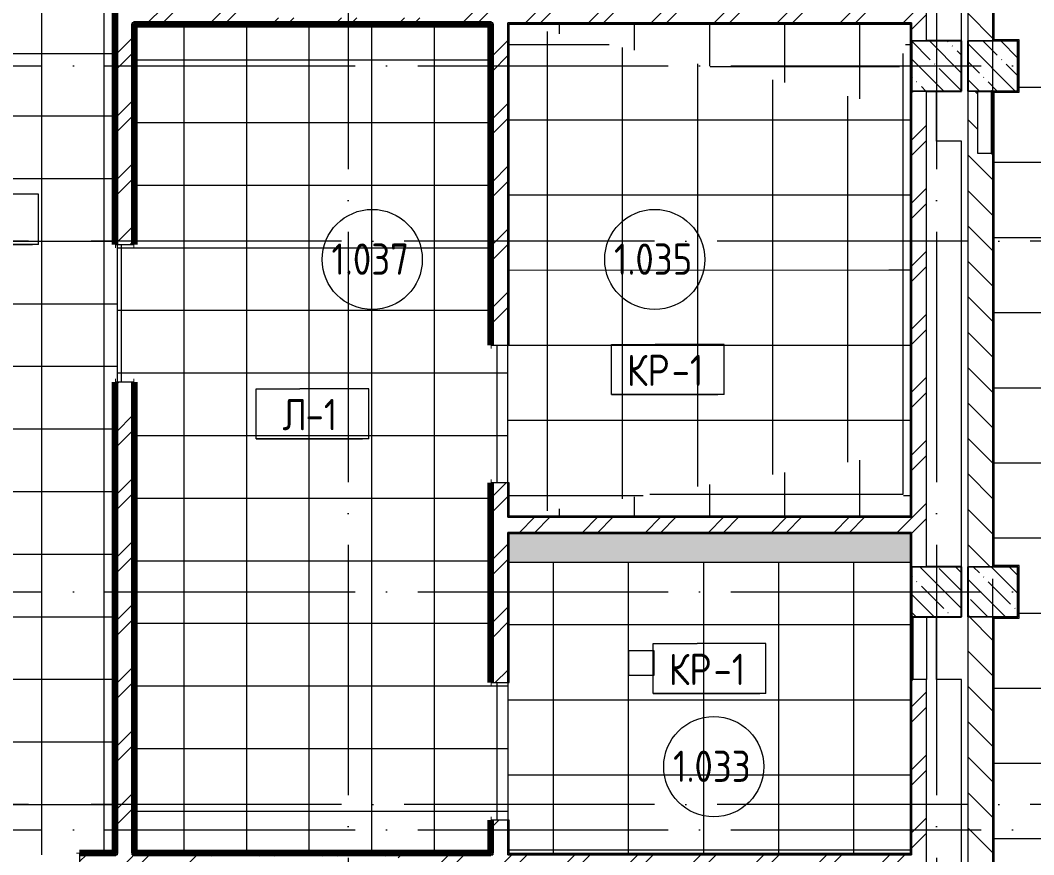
# Model space of a CAD drawing. Header units: millimetres. Extents: x -4370 to 196781, y -4577 to 61202.
# Drawn here: x 106281 to 114376, y 26225 to 32890 of the extents above; entities that cross this region are included whole.
import ezdxf

# ---------------------------------------------------------------- set-up
doc = ezdxf.new("R2010")
doc.units = ezdxf.units.MM
doc.linetypes.add('ADSK_Линия сетки', pattern=[2500, 2000, -250, 0, -250])
for name, color, linetype, lineweight in [('A-AREA-____-IDEN', 2, 'Continuous', 20), ('A-FLOR-____-IDEN', 11, 'Continuous', 20), ('A-FLOR-____-OTLN', 192, 'Continuous', 9), ('A-FLOR-____-PATT', 8, 'Continuous', 9), ('A-GENM-____-MCUT', 13, 'Continuous', 9), ('A-GENM-____-OTLN', 13, 'Continuous', 9), ('A-WALL-____-MCUT', 113, 'Continuous', 9), ('A-WALL-____-PATT', 111, 'Continuous', 9), ('A-WALL-FNSH-MCUT', 113, 'Continuous', 9), ('I-WALL-____-OTLN', 2, 'Continuous', 9), ('S-COLS-____-MCUT', 52, 'Continuous', 9), ('S-COLS-____-OTLN', 52, 'Continuous', 9), ('S-GRID-____-OTLN', 1, 'Continuous', 9)]:
    doc.layers.add(name, color=color, linetype=linetype, lineweight=lineweight)
doc.styles.add('GOST Common_1', font='GOST_Common.ttf', dxfattribs={"width": 0.9, "height": 250})
pattern_1 = [(45, (0, 0), (-251.4472, 251.4472), []), (45, (0, 381), (-251.4472, 251.4472), [])]
pattern_2 = [(135, (0, 0), (-142.5612, -142.5612), []), (135, (142.56, 0), (-142.5612, -142.5612), [252.016, -50.403, 3.353, -47.05])]

# ---------------------------------------------------------------- blocks, each defined once
blk = doc.blocks.new('ASML_АР_Отделка Люка - ВО Отделка люков_Грунтовка 0_Шпатлевка 0_Окраска 0_0-42722003-О_АИ_ПП_0_000_Целиком')
at = {"layer": 'A-GENM-____-MCUT', "color": 130, "lineweight": 25}
for p, q in [((250, 3), (-250, 3)), ((-250, 3), (-250, 0)), ((250, 0), (250, 3)), ((-250, 0), (250, 0))]:
    blk.add_line(p, q, dxfattribs=at)
blk = doc.blocks.new('0083_СОШ675_АР_R22_rvt-1-О_АИ_ПП_0_000_Целиком')
at = {"layer": 'A-FLOR-____-PATT', "lineweight": 5}
blk.add_hatch(color=221, dxfattribs=at).paths.add_polyline_path([(113387.3, 28560), (113390, 28560), (113390, 28790), (110185, 28790), (110185, 28560), (113160, 28560)])
at = {"layer": 'A-WALL-____-PATT', "lineweight": 5}
h = blk.add_hatch(dxfattribs=at)
h.set_pattern_fill('FP_7', color=10, style=0, pattern_type=2)
h.set_pattern_definition(pattern_1)
h.paths.add_polyline_path([(107175, 26225), (107175, 30000), (107055, 30000), (107055, 26225)])
h.paths.add_polyline_path([(107055, 31100), (107175, 31100), (107175, 35774.9), (107055, 35774.9), (107055, 31699)])
h = blk.add_hatch(dxfattribs=at)
h.set_pattern_fill('FP_7', color=10, style=0, pattern_type=2)
h.set_pattern_definition(pattern_1)
h.paths.add_polyline_path([(113520, 19425), (113520, 22425), (113400, 22425), (113400, 19425)])
h.paths.add_polyline_path([(113520, 22825), (113520, 23665), (113400, 23665), (113400, 22825)])
h.paths.add_polyline_path([(113407, 24165), (113520, 24165), (113520, 27625), (113400, 27625), (113400, 24165)])
h.paths.add_polyline_path([(113400, 28525), (113520, 28525), (113520, 32325), (113400, 32325), (113400, 28800)])
h.paths.add_polyline_path([(113520, 32725), (113520, 34855), (113400, 34855), (113400, 32725)])
h.paths.add_polyline_path([(113407, 35355), (113520, 35355), (113520, 35575), (113400, 35575), (113400, 35355)])
h = blk.add_hatch(dxfattribs=at)
h.set_pattern_fill('FP_4', color=10, style=0, pattern_type=2)
h.set_pattern_definition([(135, (0, 0), (-141.42136, -141.42136), [])])
h.paths.add_polyline_path([(113930, 19425), (113930, 19925), (114050, 19925), (114050, 22425), (113850, 22425), (113850, 19425)])
h.paths.add_polyline_path([(114050, 22825), (114050, 28125), (113850, 28125), (113850, 22825)])
h.paths.add_polyline_path([(113850, 28525), (114050, 28525), (114050, 31824.9), (113930, 31824.9), (113930, 32325), (113850, 32325), (113850, 29388.9)])
h.paths.add_polyline_path([(114050, 32725), (114050, 35575), (113850, 35575), (113850, 32725)])
h = blk.add_hatch(dxfattribs=at)
h.set_pattern_fill('FP_7', color=10, style=0, pattern_type=2)
h.set_pattern_definition(pattern_1)
h.paths.add_polyline_path([(113400, 32870), (113400, 32990), (107175, 32990), (107175, 32870), (112524.5, 32870)])
h.paths.add_polyline_path([(108280, 32910), (108280, 32980), (109830, 32980), (109830, 32910), (108350, 32910)])
h = blk.add_hatch(dxfattribs=at)
h.set_pattern_fill('FP_7', color=10, style=0, pattern_type=2)
h.set_pattern_definition(pattern_1)
h.paths.add_polyline_path([(110055, 19225), (110175, 19225), (110175, 19615), (110055, 19615)])
h.paths.add_polyline_path([(110175, 20715), (110175, 24730), (110055, 24730), (110055, 20715)])
h.paths.add_polyline_path([(110055, 25830), (110175, 25830), (110175, 26105), (110055, 26105), (110055, 25923.8)])
h.paths.add_polyline_path([(110175, 26225), (110175, 26500), (110055, 26500), (110055, 26225)])
h.paths.add_polyline_path([(110055, 27600), (110175, 27600), (110175, 29195), (110055, 29195)])
h.paths.add_polyline_path([(110175, 30295), (110175, 32870), (110055, 32870), (110055, 30295)])
h = blk.add_hatch(dxfattribs=at)
h.set_pattern_fill('FP_7', color=10, style=0, pattern_type=2)
h.set_pattern_definition(pattern_1)
h.paths.add_polyline_path([(113400, 28800), (113400, 28920), (110175, 28920), (110175, 28800), (111282.6, 28800)])
h = blk.add_hatch(dxfattribs=at)
h.set_pattern_fill('FP_7', color=10, style=0, pattern_type=2)
h.set_pattern_definition(pattern_1)
h.paths.add_polyline_path([(113400, 26105), (113400, 26225), (106755, 26225), (106755, 26105), (111282.6, 26105)])
h.paths.add_polyline_path([(105073.1, 26105), (105655, 26105), (105655, 26225), (104900, 26225), (104900, 26105)])
h.paths.add_polyline_path([(109095, 26145), (107750, 26145), (107750, 26215), (109300, 26215), (109300, 26145), (109230, 26145)])
at = {"layer": 'S-COLS-____-OTLN', "lineweight": 5}
h = blk.add_hatch(dxfattribs=at)
h.set_pattern_fill('FP_3', color=256, style=0, pattern_type=2)
h.set_pattern_definition(pattern_2)
h.paths.add_polyline_path([(113400, 32325), (113800, 32325), (113800, 32725), (113400, 32725)])
h = blk.add_hatch(dxfattribs=at)
h.set_pattern_fill('FP_3', color=256, style=0, pattern_type=2)
h.set_pattern_definition(pattern_2)
h.paths.add_polyline_path([(114076.8, 32325), (114250, 32325), (114250, 32725), (113850, 32725), (113850, 32325), (113930, 32325)])
h = blk.add_hatch(dxfattribs=at)
h.set_pattern_fill('FP_3', color=256, style=0, pattern_type=2)
h.set_pattern_definition(pattern_2)
h.paths.add_polyline_path([(113407, 28125), (113800, 28125), (113800, 28525), (113400, 28525), (113400, 28125)])
h = blk.add_hatch(dxfattribs=at)
h.set_pattern_fill('FP_3', color=256, style=0, pattern_type=2)
h.set_pattern_definition(pattern_2)
h.paths.add_polyline_path([(113850, 28125), (114250, 28125), (114250, 28525), (113850, 28525), (113850, 28233.9)])
at = {"layer": 'A-FLOR-____-OTLN', "color": 90}
for p, q in [((113800, 32725), (113800, 35575)), ((113600, 31925), (113600, 32325)), ((113800, 31925), (113600, 31925)), ((113800, 28525), (113800, 31925)), ((113390, 28560), (110185, 28560)), ((113600, 27625), (113600, 28125)), ((113800, 27625), (113600, 27625)), ((113800.1, 23965.3), (113800, 27625))]:
    blk.add_line(p, q, dxfattribs=at)
at = {"layer": 'A-WALL-____-MCUT', "color": 50, "lineweight": 13}
for p, q in [((113850, 35575), (113850, 32725)), ((114050, 32725), (114050, 35575)), ((107055, 34904.9), (107055, 31100)), ((113520, 32725), (113520, 34855)), ((107175, 31100), (107175, 32870)), ((107175, 32870), (110055, 32870)), ((110055, 32870), (110055, 30295)), ((110175, 30295), (110175, 32870)), ((110175, 32870), (113400, 32870)), ((113400, 32870), (113400, 32725)), ((113400, 32325), (113400, 28920)), ((113520, 28525), (113520, 32325)), ((113850, 32325), (113850, 28525)), ((113930, 31824.9), (113930, 32325)), ((114040, 31824.9), (113930, 31824.9)), ((114050, 31824.9), (114043, 31824.9)), ((114050, 28525), (114050, 31824.9)), ((107055, 31100), (107175, 31100)), ((110055, 30295), (110175, 30295)), ((107055, 30000), (107055, 26225)), ((107175, 30000), (107055, 30000)), ((107175, 26225), (107175, 30000)), ((110055, 29195), (110055, 27600)), ((110175, 29195), (110055, 29195)), ((110175, 28920), (110175, 29195)), ((113400, 28920), (110175, 28920)), ((110175, 28800), (113400, 28800)), ((110175, 27600), (110175, 28800)), ((113400, 28800), (113400, 28525)), ((113850, 28125), (113850, 22825)), ((114050, 24350), (114050, 28125)), ((113400, 27625), (113400, 26225)), ((113407, 27625), (113400, 27625)), ((113520, 27625), (113410, 27625)), ((113520, 24165), (113520, 27625)), ((110055, 27600), (110175, 27600)), ((110055, 26500), (110055, 26225)), ((110175, 26500), (110055, 26500)), ((110175, 26225), (110175, 26500)), ((107055, 26225), (106755, 26225)), ((106755, 26225), (106755, 26105)), ((110055, 26225), (107175, 26225)), ((113400, 26225), (110175, 26225))]:
    blk.add_line(p, q, dxfattribs=at)
at = {"layer": 'A-WALL-____-MCUT', "color": 10, "lineweight": 5}
for p, q in [((113400, 32725), (113520, 32725)), ((113850, 32725), (114050, 32725)), ((113520, 32325), (113400, 32325)), ((113930, 32325), (113850, 32325)), ((113400, 28525), (113520, 28525)), ((113850, 28525), (114050, 28525)), ((114050, 28125), (113850, 28125))]:
    blk.add_line(p, q, dxfattribs=at)
at = {"layer": 'I-WALL-____-OTLN', "color": 90}
blk.add_line((113520, 28125), (113520, 27625), dxfattribs=at)
at = {"layer": 'S-COLS-____-MCUT', "color": 130, "lineweight": 25}
for p, q in [((113400, 32725), (113400, 32325)), ((113800, 32725), (113520, 32725)), ((113800, 32325), (113800, 32725)), ((113850, 32725), (113850, 32325)), ((114250, 32725), (114050, 32725)), ((114250, 32325), (114250, 32725)), ((113520, 32325), (113800, 32325)), ((113930, 32325), (114250, 32325)), ((113400, 28525), (113400, 28125)), ((113800, 28525), (113520, 28525)), ((113800, 28125), (113800, 28525)), ((113850, 28525), (113850, 28125)), ((114250, 28525), (114050, 28525)), ((114250, 28125), (114250, 28525)), ((113400, 28125), (113407, 28125)), ((113410, 28125), (113800, 28125)), ((114050, 28125), (114250, 28125))]:
    blk.add_line(p, q, dxfattribs=at)
at = {"layer": 'S-COLS-____-OTLN', "color": 90}
for p, q in [((113520, 32725), (113400, 32725)), ((114050, 32725), (113850, 32725)), ((113400, 32325), (113520, 32325)), ((113850, 32325), (113930, 32325)), ((113520, 28525), (113400, 28525)), ((114050, 28525), (113850, 28525)), ((113850, 28125), (114050, 28125))]:
    blk.add_line(p, q, dxfattribs=at)
at = {"layer": 'A-GENM-____-OTLN', "color": 90, "lineweight": 9}
for p, rotation in [((114040, 32074.9), 269.9999999999999), ((113410, 27875), 90)]:
    blk.add_blockref('ASML_АР_Отделка Люка - ВО Отделка люков_Грунтовка 0_Шпатлевка 0_Окраска 0_0-42722003-О_АИ_ПП_0_000_Целиком', p, dxfattribs=dict(at, rotation=rotation))
blk = doc.blocks.new('ADSK_Марка_Перекрытие - Типоразмер_ADSK_Марка-158127-О_АИ_ПП_0_000_Целиком')
at = {"layer": 'A-FLOR-____-IDEN'}
for p, q in [((-4.5, 4), (-1, 4)), ((-4.5, 0), (-4.5, 4)), ((4.5, 4), (-1, 4)), ((4.5, 0), (4.5, 4)), ((4.5, 0), (-4.5, 0)), ((-4.5, 0), (4, 0))]:
    blk.add_line(p, q, dxfattribs=at)
blk = doc.blocks.new('ADSK_Марка_Помещение_ОдноЗначение - Номер-159740-О_АИ_ПП_0_000_Целиком')
at = {"layer": 'A-AREA-____-IDEN'}
blk.add_circle((0, 0), 4, dxfattribs=at)

msp = doc.modelspace()

# ---------------------------------------------------------------- hatches: boundary and pattern name
at = {"layer": 'A-FLOR-____-PATT'}
h = msp.add_hatch(dxfattribs=at)
h.set_pattern_fill('FP_139', color=256, style=0, pattern_type=2)
h.set_pattern_definition([(90, (122360, 37155), (-600, 4e-14), []), (180, (122360, 37155), (-7e-14, -600), [])])
h.paths.add_polyline_path([(123701.532826, 24349.999414), (136485, 24350.000586), (136485, 24850.000586), (136500, 24850.000586), (136500, 24859.999414), (136700, 24859.999414), (136700, 27059.999414), (136500, 27059.999414), (136500, 27050.000586), (136485, 27050.99042), (136485, 28110.000586), (136299.978078, 28110.000586), (136299.978078, 28125), (135049.978078, 28125), (135049.978078, 28110.000586), (132950, 28110.000586), (132950, 28125), (130960, 28125), (130960, 28110.000586), (125085, 28110.000586), (125085, 27805.000984), (125080, 27804.349189), (125080, 27795.00157), (125070, 27795.00157), (125070, 27790.00157), (124330, 27790.00157), (124330, 27795.00157), (124320, 27795.000984), (124320, 27805.000984), (124315, 27805.85356), (124315, 28110.00157), (124049.978078, 28110.00157), (124049.978078, 28115.00157), (124039.978078, 28115.00157), (124039.978078, 28125.000984), (120145.5, 28125.000984), (120145.5, 28115.00157), (118690, 28115.00157), (118690, 34860.000586), (118320, 34860.000586), (118320, 34865.000586), (118310, 34865.000586), (118310, 34875), (118300, 34875), (118300, 36475), (118310, 36475.000586), (118310, 36485.000586), (118320, 36485.000586), (118320, 36490.000586), (118690, 36490.000586), (118690, 43524.999414), (118700, 43524.999414), (118699.978078, 44624.999414), (118690, 44624.999414), (118690.939069, 45335), (120047.499009, 45335), (120047.499009, 45325), (124030, 45324.999414), (124030, 45334.968424), (124045, 45334.96901), (124045, 45339.96901), (130949.978078, 45339.96901), (130949.978078, 45324.999414), (132949.978078, 45324.999414), (132949.978078, 45339.96901), (136485, 45340.004013), (136485, 45809.999414), (136699.978078, 45809.999414), (136699.978078, 48009.999414), (136485, 48009.999414), (136485, 48583.136009), (136480, 48583.136009), (136480, 49030.001172), (136059.997172, 49030.001172), (136059.997172, 49035.001172), (134324.978078, 49035.001172), (134324.978078, 49050.000586), (133224.978078, 49050.000586), (133224.978078, 49035.001172), (131950, 49035.001172), (131950, 49050.000586), (130850, 49050.000586), (130850, 49035.001172), (129820, 49035.001172), (129819.973332, 49250.000586), (128720, 49250.000586), (128720, 49035.001172), (115339.978078, 49035.001172), (115339.978078, 47039.5), (115125, 47039.5), (115125, 45939.5), (115339.978078, 45939.5), (115339.978078, 45525), (115334.978078, 45524.408705), (115334.978078, 45515), (115324.978078, 45515), (115324.978078, 45510), (114265.000586, 45510), (114265.000586, 45324.999414), (114260.000586, 45324.999414), (114260.000586, 45315.000586), (114250.000586, 45315.000586), (114249.978078, 45310.000586), (113849.978078, 45310.000586), (113849.978078, 43335.193215), (115335, 43335.193215), (115334.01456, 39765.02363), (113849.978078, 39765.02363), (113850.899223, 35984.940919), (114259.978078, 35984.940919), (114259.978078, 35565), (114060.000586, 35565), (114060.000586, 32734.968424), (114259.978078, 32734.968424), (114259.978078, 32315), (114060.000586, 32315), (114060.000586, 28535), (114259.978664, 28534.382301), (114259.978664, 28115), (114060.000586, 28115), (114060.000586, 24375), (114585, 24375), (114585, 24350), (116575, 24349.999414), (116575, 24375), (118699.978078, 24375), (118699.978078, 24435.000398), (118799.978078, 24435.000398), (118799.978078, 24375), (121200, 24375), (121200, 24360), (121215, 24360), (121215, 24350), (121217.736766, 24349.999414)])
h.paths.add_polyline_path([(118700, 28035.000398), (118699.978078, 28035.000398), (118700, 28105.000984), (118799.978078, 28105.000984), (118799.978078, 28035.000398), (118705, 28035.000398)])
h.paths.add_polyline_path([(113373.815688, 35984.940919), (113799.978078, 35984.940919), (113798.859805, 39765.02363), (112925.000848, 39765.02363), (112924.950825, 39975.023044), (111824.978078, 39975.023044), (111824.978078, 39765.02363), (111475, 39765.02363), (111474.992967, 39975.023044), (110375, 39975.023044), (110375, 39780.02363), (110425, 39780.02363), (110425, 39765.02363), (109080.000848, 39765.02363), (109080.000848, 39494.940333), (108870.000848, 39494.940333), (108870.000848, 36794.940333), (109130.000848, 36794.940333), (109130.000848, 36804.940919), (110600.000586, 36804.940919), (110600.000586, 35984.940919), (113341.034602, 35984.940919)])
h.paths.add_polyline_path([(113766.348585, 43335.193215), (113799.978078, 43335.193215), (113799.978078, 45310.000586), (113400.000586, 45310.000586), (113399.978078, 45315.000586), (113390.000586, 45315.000586), (113390.000586, 45325.000586), (113385.000586, 45324.999414), (113385.000586, 45510.000586), (112075, 45509.810247), (112075, 45245.037726), (112065, 45245.037726), (112065, 43545.037726), (112075, 43545.037726), (112075, 43335.193215), (112524.450555, 43335.193215)])
h = msp.add_hatch(dxfattribs=at)
h.set_pattern_fill('FP_233', color=256, style=0, pattern_type=2)
h.set_pattern_definition([(270, (5951.86, 148625.6), (500, 3e-14), []), (0, (5951.86, 148625.6), (0, 500), [])])
h.paths.add_polyline_path([(106754.983003, 26225), (106755, 26225), (106755, 26240.000586), (107040, 26240.000586), (107040, 29999.999414), (107055, 29999.999414), (107055, 31099.999414), (107040, 31099.999414), (107040, 34889.940919), (106485, 34889.940919), (106485, 34894.940919), (106475.000586, 34894.940919), (106475, 34904.940919), (106470, 34904.940333), (106470, 35759.940919), (106400, 35759.940919), (106400, 35774.940919), (106450, 35774.940919), (106450, 35974.940333), (105350, 35974.940333), (105350, 35774.940333), (105300, 35774.940333), (105300, 35759.940919), (105114.978078, 35759.934213), (105114.978078, 35575), (105109.978078, 35575), (105109.978078, 35565), (105099.978078, 35565), (105099.978078, 35560), (104914.978078, 35560), (104914.978078, 32740), (105099.978078, 32740), (105099.978078, 32735), (105109.978078, 32735), (105109.978078, 32725), (105114.978078, 32724.999414), (105114.978078, 32324.999414), (105109.978078, 32324.999414), (105109.978078, 32315), (105099.978078, 32315), (105099.19038, 32310), (104914.978078, 32310), (104914.978078, 28540), (105099.978078, 28540), (105099.978078, 28535), (105109.978078, 28535), (105109.978078, 28525), (105114.978078, 28524.999414), (105114.978078, 28125), (105109.978078, 28125), (105109.978078, 28115), (105099.978078, 28115), (105099.978078, 28110), (104914.978078, 28110), (104914.978078, 27860.000587), (105579.978665, 27860.000587), (105579.978665, 27855.000587), (105589.978665, 27855.000587), (105589.978665, 27845.000587), (105594.978665, 27845.000001), (105594.978665, 26240.000586), (105655, 26240.000586), (105655, 26225.000586), (106314.960404, 26225.000586)])
h = msp.add_hatch(dxfattribs=at)
h.set_pattern_fill('FP_231', color=256, style=0, pattern_type=2)
h.set_pattern_definition([(270, (8589.36, 147073.14), (500, 3e-14), []), (0, (8589.36, 147073.14), (0, 500), [])])
h.paths.add_polyline_path([(107332.097382, 26240.000586), (110040, 26240.000586), (110040.654494, 26499.999414), (110175, 26499.999414), (110175, 27599.999414), (110040, 27599.999414), (110040, 29194.999414), (110175, 29194.999414), (110175, 30294.999414), (110040, 30294.999414), (110040, 32855), (107190, 32855), (107190, 31099.999414), (107055, 31099.999414), (107055, 29999.999414), (107190, 29999.999414), (107190, 26240.000586), (107227.502051, 26240.000586)])
h = msp.add_hatch(dxfattribs=at)
h.set_pattern_fill('FP_170', color=256, style=0, pattern_type=2)
h.set_pattern_definition([(0.006, (111692.1, 30895.06), (-0.06, 600), []), (90.006, (111692.1, 30895.06), (-599.97, -0.06), [])])
h.paths.add_polyline_path([(110236.356809, 28930), (113220.074448, 29413.35954), (113220.074448, 32213.35954), (110221.648676, 32860), (110185, 32860), (110185, 30294.999414), (110175, 30294.999414), (110175, 29194.999414), (110185, 29194.999414), (110185, 28930)])
h = msp.add_hatch(dxfattribs=at)
h.set_pattern_fill('FP_171', color=256, style=0, pattern_type=2)
h.set_pattern_definition([(90, (111787.5, 32520.8), (-600, 4e-14), []), (180, (111787.5, 32520.8), (-7e-14, -599.38), [])])
h.paths.add_polyline_path([(113220.074448, 32213.35954), (113390.000586, 32833.561903), (113390.000586, 32860), (110221.648676, 32860), (112524.450555, 32363.377779)])
h = msp.add_hatch(dxfattribs=at)
h.set_pattern_fill('FP_169', color=256, style=0, pattern_type=2)
h.set_pattern_definition([(0, (113332.6, 30895.06), (0, 600), []), (90, (113332.6, 30895.06), (-591.83, 4e-14), [])])
h.paths.add_polyline_path([(113390.000586, 28947.477019), (113389.914746, 32833.248601), (113220.074448, 32213.35954), (113220.074448, 29413.35954), (113228.980285, 29388.942617)])
h = msp.add_hatch(dxfattribs=at)
h.set_pattern_fill('FP_172', color=256, style=0, pattern_type=2)
h.set_pattern_definition([(90, (111787.5, 29103.4), (-600, 4e-14), []), (180, (111787.5, 29103.4), (-7e-14, -598.9), [])])
h.paths.add_polyline_path([(111282.552525, 28930), (113390.000586, 28930), (113390.000586, 28947.477019), (113220.074448, 29413.35954), (110236.356809, 28930)])
h = msp.add_hatch(dxfattribs=at)
h.set_pattern_fill('FP_173', color=256, style=0, pattern_type=2)
h.set_pattern_definition([(90, (111740, 27462.56), (-600, 4e-14), []), (180, (111740, 27462.56), (7e-14, -600), [])])
h.paths.add_polyline_path([(110185, 26235.000586), (113390.000586, 26235.000586), (113390.000586, 28559.999414), (110185, 28559.999414), (110185, 27599.999414), (110175, 27599.999414), (110175, 26499.999414), (110185, 26499.999414), (110185, 26237.323881)])
h.paths.add_polyline_path([(111341.686228, 27655.773028), (111141.686228, 27655.773028), (111141.686228, 27855.773028), (111341.686228, 27855.773028)])
at = {"layer": 'A-WALL-____-PATT'}
for points in [[(114050.000586, 32724.968424), (114060.000586, 32724.968424), (114060.000586, 35575), (114050.000586, 35575), (114050.000586, 32854.062406)], [(110045, 32860), (110055, 32860), (110055, 32870), (107185, 32870), (107185, 32860), (108798.756464, 32860)], [(113390.000586, 32860), (113400.000586, 32860), (113400.000586, 32870), (110185, 32870), (110185, 32860), (112524.450555, 32860)], [(113390.000586, 28930), (113400.000586, 28930), (113400.000586, 32860), (113390.000586, 32860), (113390.000586, 29388.942617)], [(114249.978078, 32724.968424), (114259.978078, 32724.968424), (114259.978078, 32734.968424), (114060.000586, 32734.968424), (114060.000586, 32724.968424), (114076.818545, 32724.968424)], [(114259.978078, 32315), (114259.978078, 32724.968424), (114249.978078, 32724.968424), (114249.978078, 32315)], [(114050.000586, 28525), (114060.000586, 28525), (114060.000586, 32325), (114050.000586, 32325), (114050.000586, 29388.942617)], [(114060.000586, 32315), (114249.978078, 32315), (114249.978078, 32325), (114060.000586, 32325)], [(110175, 28920), (113400.000586, 28920), (113400.000586, 28930), (110175, 28930)], [(113390.000586, 28790), (113400.000586, 28790), (113400.000586, 28800), (110175, 28800), (110175, 28790), (111282.552525, 28790)], [(113400.000586, 26235.000586), (113400.000586, 28790), (113390.000586, 28790), (113390.000586, 26235.000586)], [(114249.978664, 28525), (114259.978664, 28525), (114259.978664, 28535), (114060.000586, 28535), (114060.000586, 28525)], [(114259.978664, 28115), (114259.978664, 28525), (114249.978664, 28525), (114249.978664, 28115)], [(114050.000586, 24350), (114060.000586, 24350), (114060.000586, 28125), (114050.000586, 28125), (114050.000586, 24768.782898)], [(114249.978664, 28115), (114249.978664, 28125), (114060.000586, 28125), (114060.000586, 28115)], [(108798.756464, 26225.000586), (110045, 26225.000586), (110045, 26235.000586), (107175, 26235.000586), (107175, 26225.000586), (107556.858434, 26225.000586)], [(110185, 26225.000586), (113400.000586, 26225.000586), (113400.000586, 26235.000586), (110185, 26235.000586)]]:
    msp.add_hatch(color=7, dxfattribs=at).paths.add_polyline_path(points)
h = msp.add_hatch(color=7, dxfattribs=at)
h.paths.add_polyline_path([(107055, 26235.000586), (107055, 29999.999414), (107045, 29999.999414), (107045, 26235.000586)])
h.paths.add_polyline_path([(107045, 31099.999414), (107055, 31099.999414), (107055, 34904.940919), (107045, 34904.940919), (107045, 31699.022476)])
h = msp.add_hatch(color=7, dxfattribs=at)
h.paths.add_polyline_path([(107185, 26235.000586), (107185, 29999.999414), (107175, 29999.999414), (107175, 26235.000586)])
h.paths.add_polyline_path([(107175, 31099.999414), (107185, 31099.999414), (107185, 32870), (107175, 32870), (107175, 31699.022476)])
h = msp.add_hatch(color=7, dxfattribs=at)
h.paths.add_polyline_path([(110185, 28930), (110185, 29194.999414), (110175, 29194.999414), (110175, 28930)])
h.paths.add_polyline_path([(110175, 30294.999414), (110185, 30294.999414), (110185, 32870), (110175, 32870), (110175, 31699.022476)])
h = msp.add_hatch(color=7, dxfattribs=at)
h.paths.add_polyline_path([(110055, 26225.000586), (110055, 26499.999414), (110045, 26499.999414), (110045, 26225.000586)])
h.paths.add_polyline_path([(110045, 27599.999414), (110055, 27599.999414), (110055, 29194.999414), (110045, 29194.999414)])
h.paths.add_polyline_path([(110055, 30294.999414), (110055, 32860), (110045, 32860), (110045, 30294.999414)])
h = msp.add_hatch(color=7, dxfattribs=at)
h.paths.add_polyline_path([(110185, 26225.000586), (110185, 26499.999414), (110175, 26499.999414), (110175, 26225.000586)])
h.paths.add_polyline_path([(110185, 27599.999414), (110185, 28790), (110175, 28790), (110175, 27599.999414)])
h = msp.add_hatch(color=7, dxfattribs=at)
h.paths.add_polyline_path([(106755, 26225.000586), (107055, 26225.000586), (107055, 26235.000586), (106755, 26235.000586)])
h.paths.add_polyline_path([(105589.978665, 26225.000586), (105655, 26225.000586), (105655, 26235.000586), (105589.978665, 26235.000586)])

# ---------------------------------------------------------------- linework, layer by layer
at = {"layer": 'A-FLOR-____-OTLN'}
for p, q in [((107055, 31099.999414), (107055, 29999.999414)), ((110175, 29194.999414), (110175, 30294.999414)), ((111141.686228, 27655.773028), (111141.686228, 27855.773028)), ((111141.686228, 27855.773028), (111341.686228, 27855.773028)), ((111341.686228, 27855.773028), (111341.686228, 27655.773028)), ((111341.686228, 27655.773028), (111141.686228, 27655.773028)), ((110175, 27599.999414), (110175, 26499.999414))]:
    msp.add_line(p, q, dxfattribs=at)
at = {"layer": 'A-WALL-____-MCUT', "color": 7}
for p, q in [((114050.000586, 35575), (114050.000586, 32724.968424)), ((114060.000586, 32734.968424), (114060.000586, 35565)), ((107045, 34894.940919), (107045, 31099.999414)), ((107055, 31099.999414), (107055, 34904.940919)), ((107175, 32870), (107175, 31099.999414)), ((110055, 32870), (107175, 32870)), ((110055, 30294.999414), (110055, 32870)), ((107185, 31099.999414), (107185, 32860)), ((107185, 32860), (110045, 32860)), ((110045, 32860), (110045, 30294.999414)), ((114050.000586, 32724.968424), (114249.978078, 32724.968424)), ((114259.978078, 32734.968424), (114060.000586, 32734.968424)), ((114249.978078, 32724.968424), (114249.978078, 32325)), ((114259.978078, 32315), (114259.978078, 32734.968424)), ((114050.000586, 32325), (114050.000586, 28525)), ((114249.978078, 32325), (114050.000586, 32325)), ((114060.000586, 28535), (114060.000586, 32315)), ((114060.000586, 32315), (114259.978078, 32315)), ((107045, 31099.999414), (107055, 31099.999414)), ((107175, 31099.999414), (107185, 31099.999414)), ((110045, 30294.999414), (110055, 30294.999414)), ((107055, 29999.999414), (107045, 29999.999414)), ((107045, 29999.999414), (107045, 26235.000586)), ((107055, 26225.000586), (107055, 29999.999414)), ((107175, 29999.999414), (107175, 26225.000586)), ((107185, 29999.999414), (107175, 29999.999414)), ((107185, 26235.000586), (107185, 29999.999414)), ((110055, 29194.999414), (110045, 29194.999414)), ((110045, 29194.999414), (110045, 27599.999414)), ((110055, 27599.999414), (110055, 29194.999414)), ((114050.000586, 28525), (114249.978664, 28525)), ((114259.978664, 28535), (114060.000586, 28535)), ((114249.978664, 28525), (114249.978664, 28125)), ((114259.978664, 28115), (114259.978664, 28535)), ((114050.000586, 28125), (114050.000586, 24350)), ((114249.978664, 28125), (114050.000586, 28125)), ((114060.000586, 24360), (114060.000586, 28115)), ((114060.000586, 28115), (114259.978664, 28115)), ((110045, 27599.999414), (110055, 27599.999414)), ((110055, 26499.999414), (110045, 26499.999414)), ((110045, 26499.999414), (110045, 26235.000586)), ((110055, 26225.000586), (110055, 26499.999414)), ((107045, 26235.000586), (106755, 26235.000586)), ((106755, 26235.000586), (106755, 26225.000586)), ((110045, 26235.000586), (107185, 26235.000586)), ((106755, 26225.000586), (107055, 26225.000586)), ((107175, 26225.000586), (110055, 26225.000586))]:
    msp.add_line(p, q, dxfattribs=at)
at = {"layer": 'A-WALL-____-MCUT'}
for p, q in [((113400.000586, 32860), (113390.000586, 32860)), ((113390.000586, 28930), (113400.000586, 28930)), ((113400.000586, 28790), (113390.000586, 28790)), ((107175, 26235.000586), (107185, 26235.000586)), ((113390.000586, 26235.000586), (113400.000586, 26235.000586))]:
    msp.add_line(p, q, dxfattribs=at)
at = {"layer": 'A-WALL-FNSH-MCUT', "color": 7}
for p, q in [((110175, 32870), (110175, 30294.999414)), ((113400.000586, 32870), (110175, 32870)), ((113400.000586, 28920), (113400.000586, 32870)), ((110185, 30294.999414), (110185, 32860)), ((110185, 32860), (113390.000586, 32860)), ((113390.000586, 32860), (113390.000586, 28930)), ((110175, 30294.999414), (110185, 30294.999414)), ((110175, 29194.999414), (110175, 28920)), ((110185, 29194.999414), (110175, 29194.999414)), ((110185, 28930), (110185, 29194.999414)), ((110175, 28920), (113400.000586, 28920)), ((113390.000586, 28930), (110185, 28930)), ((113400.000586, 28800), (110175, 28800)), ((110175, 28800), (110175, 27599.999414)), ((110185, 28790), (113390.000586, 28790)), ((110185, 27599.999414), (110185, 28790)), ((113390.000586, 28790), (113390.000586, 26235.000586)), ((113400.000586, 26225.000586), (113400.000586, 28800)), ((110175, 27599.999414), (110185, 27599.999414)), ((110185, 26499.999414), (110175, 26499.999414)), ((110175, 26499.999414), (110175, 26225.000586)), ((110185, 26235.000586), (110185, 26499.999414)), ((113390.000586, 26235.000586), (110185, 26235.000586)), ((110175, 26225.000586), (113400.000586, 26225.000586))]:
    msp.add_line(p, q, dxfattribs=at)
at = {"layer": 'I-WALL-____-OTLN', "color": 5, "lineweight": 90}
for p, q in [((107040, 31099.999414), (107040, 34889.940919)), ((110045, 32855), (107185, 32855)), ((107190, 32860), (107190, 31099.999414)), ((110040, 30294.999414), (110040, 32860)), ((107040, 31099.999414), (107045, 31099.999414)), ((107185, 31099.999414), (107190, 31099.999414)), ((110040, 30294.999414), (110045, 30294.999414)), ((107040, 26234.828172), (107040, 29999.999414)), ((107045, 29999.999414), (107040, 29999.999414)), ((107190, 29999.999414), (107185, 29999.999414)), ((107190, 29999.999414), (107190, 26240.000586)), ((110040, 27599.999414), (110040, 29194.999414)), ((110045, 29194.999414), (110040, 29194.999414)), ((110040, 27599.999414), (110045, 27599.999414)), ((110040, 26240.000586), (110040, 26499.999414)), ((110045, 26499.999414), (110040, 26499.999414)), ((106755, 26240.000586), (107045, 26240.000586)), ((106755, 26240.000586), (106755, 26235.000586)), ((107190, 26240.000586), (110040, 26240.000586))]:
    msp.add_line(p, q, dxfattribs=at)
at = {"layer": 'S-GRID-____-OTLN', "linetype": 'ADSK_Линия сетки'}
for p, q in [((108900.000848, 61202.00513), (108900.000848, -3572.657751)), ((113600.000586, 61202.00513), (113600.000586, -2302.657751)), ((114050.000586, -3572.657751), (114050.000586, 61202.00513)), ((-3047.723308, 32525.000984), (156348.554077, 32525.000984)), ((156348.554077, 31125.11992), (99320, 31125.11992)), ((-3047.723308, 28325.000984), (156348.554077, 28325.000984)), ((156348.554077, 26625.11992), (99320, 26625.11992)), ((-3047.723308, 26425.000586), (156348.554077, 26425.000586))]:
    msp.add_line(p, q, dxfattribs=at)

# ---------------------------------------------------------------- block references
at = {"lineweight": 5}
msp.add_blockref('0083_СОШ675_АР_R22_rvt-1-О_АИ_ПП_0_000_Целиком', (0, 0), dxfattribs=at)
at = {"layer": 'A-AREA-____-IDEN', "xscale": 99.99999999999993, "yscale": 99.99999999999993, "zscale": 99.99999999999993}
for p in [(109092.215141, 30979.361326), (111349.149638, 30979.361326), (111820.866739, 26928.648234)]:
    msp.add_blockref('ADSK_Марка_Помещение_ОдноЗначение - Номер-159740-О_АИ_ПП_0_000_Целиком', p, dxfattribs=at)
at = {"layer": 'A-FLOR-____-IDEN', "xscale": 99.99999999999993, "yscale": 99.99999999999993, "zscale": 99.99999999999993}
for p in [(105977.500293, 31099.970167), (111452.839023, 29901.217693), (108615, 29547.499707), (111787.500293, 27512.560546)]:
    msp.add_blockref('ADSK_Марка_Перекрытие - Типоразмер_ADSK_Марка-158127-О_АИ_ПП_0_000_Целиком', p, dxfattribs=at)

# ---------------------------------------------------------------- texts
at = {"layer": 'A-AREA-____-IDEN', "lineweight": 9, "char_height": 250, "width": 800.8858125, "attachment_point": 1, "style": 'GOST Common_1'}
for s, insert in [('1.037', (108766.857883, 31107.086397)), ('1.035', (111023.79238, 31107.086397)), ('1.033', (111495.509481, 27056.373305))]:
    msp.add_mtext(s, dxfattribs=dict(at, insert=insert))
at = {"layer": 'A-FLOR-____-IDEN', "lineweight": 9, "char_height": 250, "attachment_point": 1, "style": 'GOST Common_1'}
for s, insert, width in [('КР', (111126.758177, 30219.055267), 432.91125), ('-1', (111483.945677, 30219.055267), 331.898625), ('\\fGOST Common|b0|i0|c204|p34|;\\W.9;Л', (108375.319154, 29865.337281), 223.6708125), ('-1', (108559.866029, 29865.337281), 331.898625), ('КР', (111461.419448, 27830.39812), 432.91125), ('-1', (111818.606948, 27830.39812), 331.898625)]:
    msp.add_mtext(s, dxfattribs=dict(at, insert=insert, width=width))

doc.saveas('drawing.dxf')
